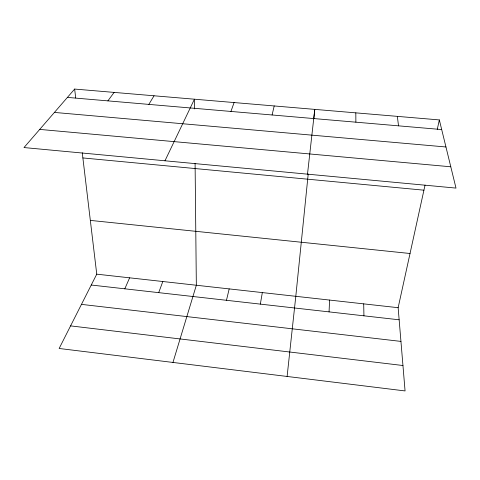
<?xml version="1.0" encoding="UTF-8"?>
<svg xmlns="http://www.w3.org/2000/svg" width="480" height="480" viewBox="0 0 480 480"><rect width="100%" height="100%" fill="white"/><g stroke="black" fill="none" stroke-linecap="round" stroke-linejoin="round"><path stroke-width="0.72" d="M329.064 311.88L329.586 300.066M308.208 174.06L295.8 296.31L287.106 376.452M313.8 118.95L314.772 109.38L307.494 174.162M260.334 304.122L262.332 292.584M82.254 152.754L96.75 274.164L59.148 348.474L405.066 390.936L398.142 307.698L425.034 185.13M437.268 129.366L439.338 119.922L74.646 89.064L24 147.558L456 188.094L439.338 119.922M272.094 114.978L274.2 105.948M226.47 300.294L229.182 288.894M172.956 362.442L196.338 285.24L195.09 163.338M230.934 111.444L234.09 102.558M158.7 292.644L162.822 281.514M124.812 288.816L129.624 277.818M164.97 160.788L194.436 99.198L194.532 108.9M148.824 104.388L154.044 95.784M107.886 100.872L114.114 92.406M67.434 97.398L441.696 129.552M54.426 112.422L445.956 146.982M39.72 129.402L450.792 166.788M82.872 157.938L423.924 190.182M90.33 220.398L410.034 253.5M96.75 274.164L398.142 307.698M91.248 285.024L399.15 319.8M81.462 304.374L400.944 341.406M70.578 325.884L402.948 365.514M397.332 116.364L398.532 125.844M74.646 89.064L75.708 97.956M363.702 303.864L363.936 315.822M355.812 112.854L355.884 122.178"/></g></svg>
